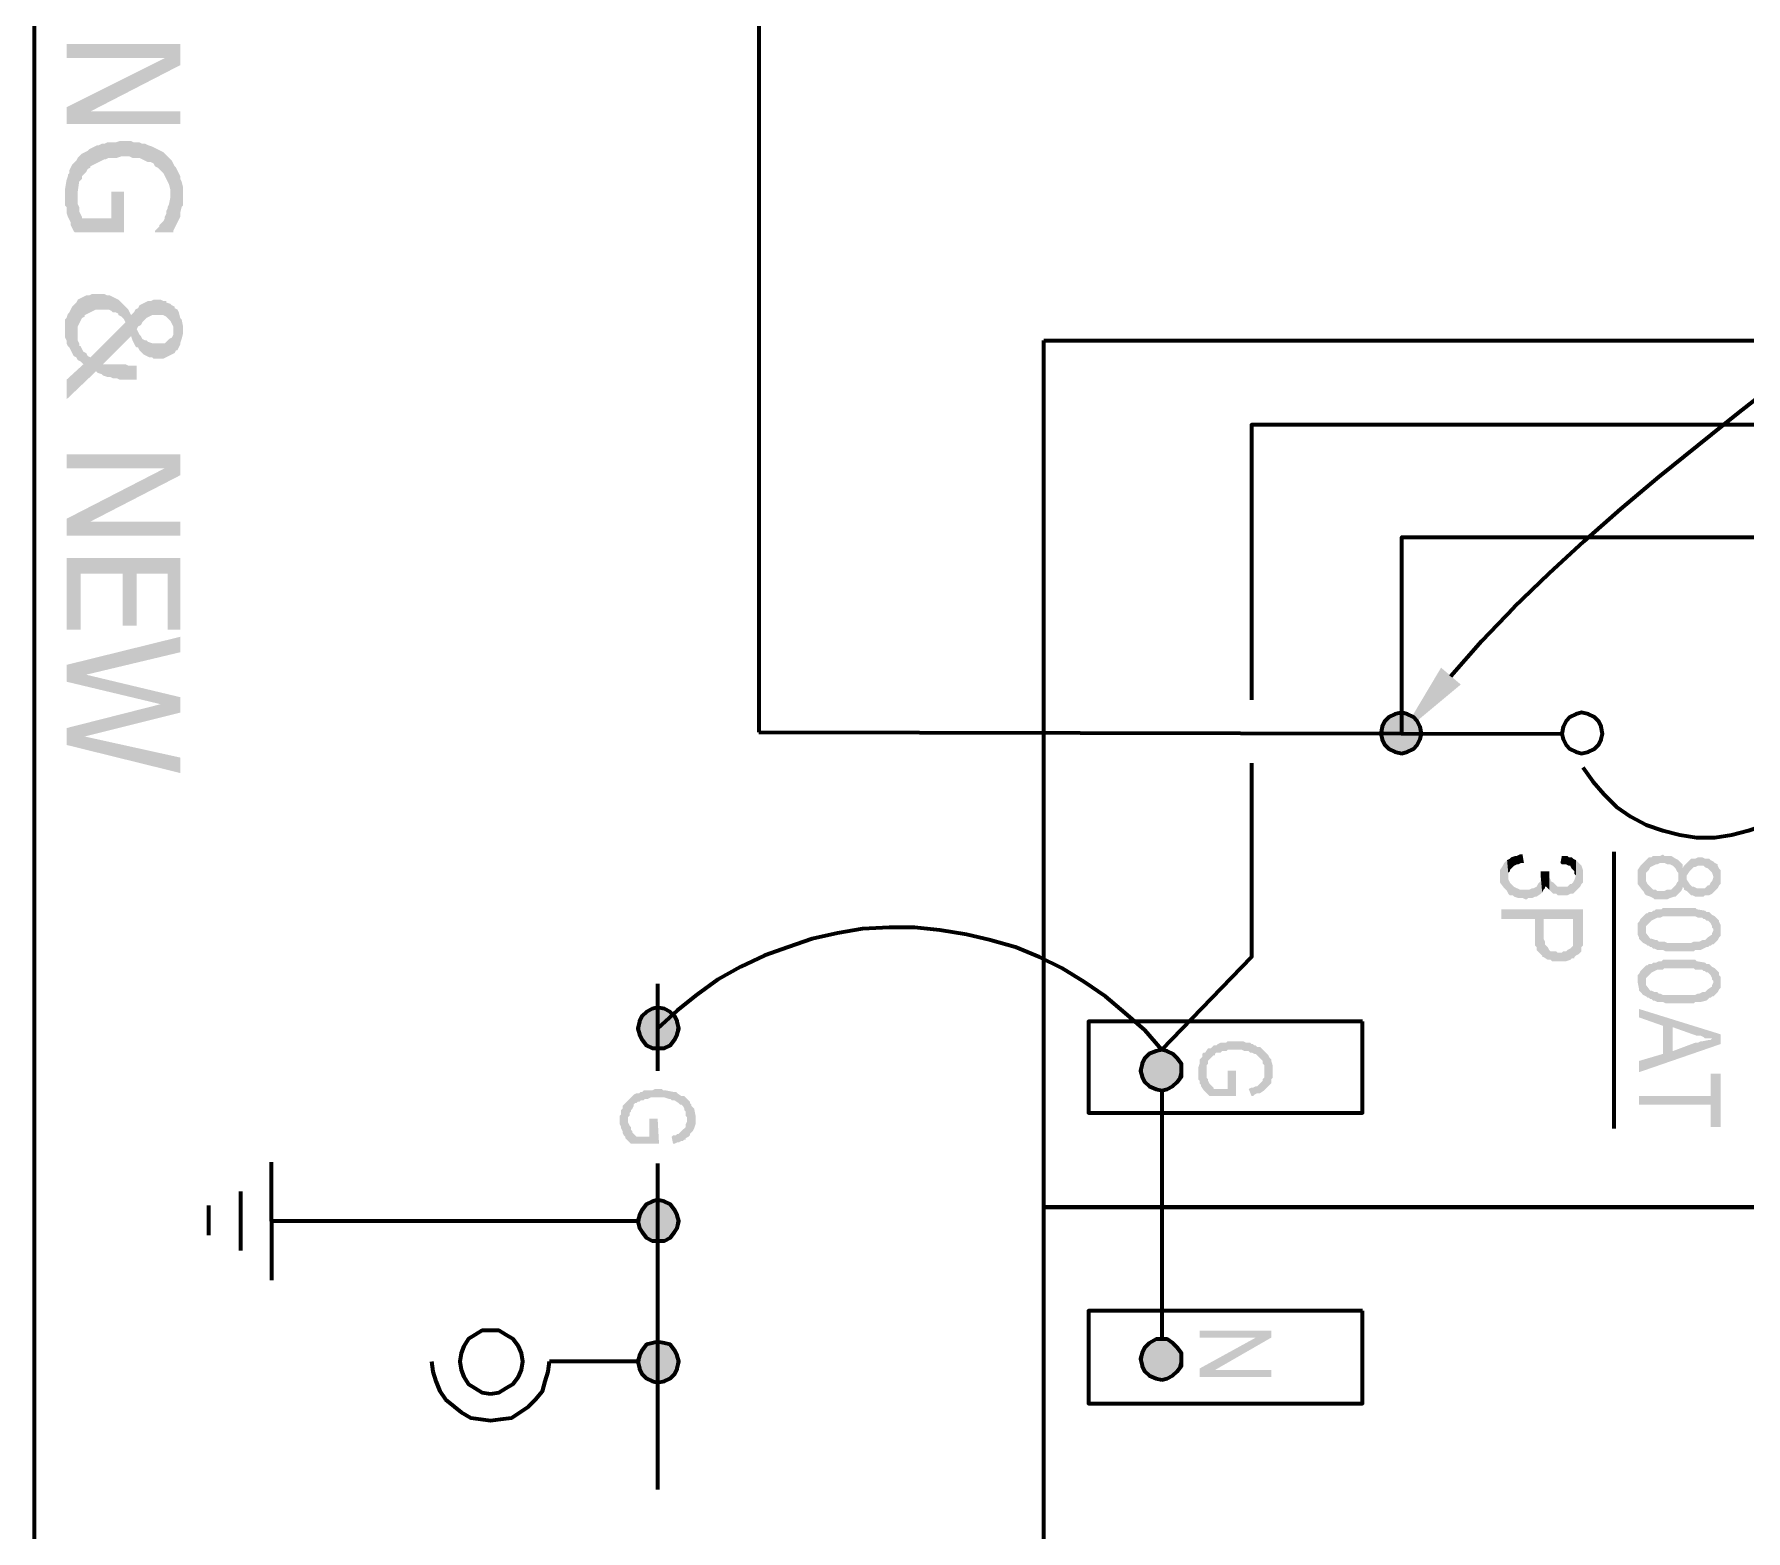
# Model space of a CAD drawing. Header units: inches. Extents: x -186 to 186, y -282 to 282.
# Drawn here: x -87.63 to -42.48, y -80.76 to -41.3 of the extents above; entities that cross this region are included whole.
import ezdxf

# ---------------------------------------------------------------- set-up
doc = ezdxf.new("R2010")
doc.units = ezdxf.units.IN
doc.header["$MEASUREMENT"] = 0
doc.layers.add('H', color=7, linetype='CONTINUOUS', lineweight=100)
doc.layers.add('P', color=250, linetype='CONTINUOUS', lineweight=100)

msp = doc.modelspace()

# ---------------------------------------------------------------- hatches: boundary and pattern name
at = {"layer": 'H', "linetype": 'Continuous'}
for points in [[(-83.778, -42.111), (-83.778, -41.556), (-86.778, -41.556), (-86.778, -41.926), (-84.185, -41.926)], [(-83.778, -42.111), (-84.185, -41.926), (-86.778, -43.222), (-86.148, -43.333)], [(-83.778, -43.667), (-83.778, -43.333), (-86.148, -43.333), (-86.778, -43.222), (-86.778, -43.667)], [(-84, -44.63), (-84.074, -44.556), (-84.111, -44.519), (-84.185, -44.444), (-84.222, -44.407), (-84.296, -44.37), (-84.37, -44.333), (-84.444, -44.296), (-84.519, -44.259), (-84.63, -44.222), (-84.704, -44.185), (-84.778, -44.185), (-84.852, -44.148), (-84.926, -44.148), (-85, -44.148), (-85.074, -44.111), (-85.37, -44.111), (-85.481, -44.148), (-85.556, -44.148), (-85.63, -44.148), (-85.704, -44.148), (-85.778, -44.185), (-85.852, -44.185), (-85.926, -44.222), (-85.963, -44.222), (-86.037, -44.259), (-86.111, -44.296), (-86.185, -44.333), (-86.222, -44.37), (-86.296, -44.407), (-86.37, -44.444), (-86.444, -44.519), (-86.481, -44.556), (-86.519, -44.63), (-86.481, -45.519), (-86.481, -45.444), (-86.444, -45.185), (-86.37, -45.111), (-86.37, -45.037), (-86.333, -45), (-86.259, -44.926), (-86.222, -44.852), (-86.148, -44.815), (-86.148, -44.778), (-86.074, -44.741), (-86, -44.704), (-85.926, -44.667), (-85.852, -44.63), (-85.778, -44.593), (-85.741, -44.593), (-85.667, -44.556), (-85.593, -44.556), (-85.519, -44.556), (-85.444, -44.556), (-85.333, -44.519), (-85.111, -44.519), (-85.037, -44.556), (-84.926, -44.556), (-84.852, -44.556), (-84.778, -44.593), (-84.704, -44.63), (-84.63, -44.667), (-84.556, -44.667), (-84.481, -44.704), (-84.444, -44.778), (-84.37, -44.815), (-84.333, -44.852), (-84.259, -44.926), (-84.222, -44.963), (-84.185, -45.037), (-84.148, -45.111), (-84.111, -45.185), (-84.074, -45.259), (-84.037, -45.407), (-84.037, -45.481)], [(-85.259, -46.519), (-85.259, -45.444), (-85.593, -45.444), (-85.593, -46.148), (-86.37, -46.148), (-86.37, -46.111), (-86.407, -46.037), (-86.444, -45.963), (-86.444, -45.852), (-86.481, -45.778), (-86.481, -45.63), (-86.481, -45.519), (-86.519, -44.63), (-86.556, -44.667), (-86.63, -44.741), (-86.667, -44.815), (-86.704, -44.889), (-86.704, -44.963), (-86.741, -45), (-86.741, -45.037), (-86.778, -45.148), (-86.815, -45.37), (-86.815, -45.778), (-86.815, -45.815), (-86.778, -45.852), (-86.778, -46), (-86.741, -46.111), (-86.704, -46.185), (-86.667, -46.259), (-86.667, -46.333), (-86.63, -46.407), (-86.593, -46.481), (-86.556, -46.519)], [(-83.704, -45.556), (-83.704, -45.519), (-83.704, -45.444), (-83.704, -45.333), (-83.741, -45.185), (-83.778, -45.111), (-83.778, -45.037), (-83.815, -44.963), (-83.852, -44.889), (-83.889, -44.815), (-83.926, -44.778), (-83.963, -44.704), (-84, -44.63), (-84.037, -45.481), (-84.037, -45.593), (-84.074, -45.778), (-84.111, -45.852), (-84.111, -45.889), (-84.148, -45.963), (-84.148, -46.037), (-84.185, -46.111), (-84.185, -46.148), (-84.222, -46.222), (-84.296, -46.296), (-84.333, -46.333), (-84.333, -46.37), (-84.407, -46.444), (-84.444, -46.481), (-84.444, -46.519), (-83.963, -46.519), (-83.963, -46.481), (-83.926, -46.407), (-83.889, -46.333), (-83.852, -46.259), (-83.815, -46.185), (-83.778, -46.111), (-83.778, -46.074), (-83.778, -46), (-83.741, -45.852), (-83.704, -45.815), (-83.704, -45.704), (-83.704, -45.63)], [(-85.185, -48.519), (-85.222, -48.481), (-85.259, -48.444), (-85.333, -48.37), (-85.37, -48.333), (-85.407, -48.296), (-85.481, -48.259), (-85.556, -48.222), (-85.63, -48.185), (-85.704, -48.185), (-85.778, -48.148), (-85.852, -48.148), (-86.037, -48.148), (-86.111, -48.148), (-86.185, -48.185), (-86.259, -48.185), (-86.333, -48.222), (-86.407, -48.259), (-86.481, -48.296), (-86.519, -48.37), (-86.481, -49.185), (-86.481, -49.148), (-86.481, -49.074), (-86.481, -49), (-86.444, -48.926), (-86.407, -48.852), (-86.37, -48.778), (-86.296, -48.741), (-86.296, -48.704), (-86.222, -48.667), (-86.148, -48.63), (-86.074, -48.593), (-86, -48.556), (-85.926, -48.556), (-85.778, -48.556), (-85.667, -48.556), (-85.593, -48.593), (-85.556, -48.63), (-85.481, -48.63), (-85.407, -48.667), (-85.407, -48.704), (-85.333, -48.741), (-85.259, -48.815), (-85.222, -48.889)], [(-83.704, -49.111), (-83.704, -49), (-83.741, -48.815), (-83.778, -48.778), (-83.815, -48.63), (-83.852, -48.556), (-83.926, -48.519), (-83.926, -48.481), (-84, -48.444), (-84.037, -48.407), (-84.148, -48.37), (-84.148, -48.333), (-84.222, -48.333), (-84.296, -48.296), (-84.407, -48.296), (-84.481, -48.296), (-84.556, -48.333), (-84.63, -48.333), (-84.704, -48.37), (-84.778, -48.407), (-84.852, -48.444), (-84.889, -48.519), (-84.963, -48.556), (-84.926, -49.074), (-84.889, -49), (-84.815, -48.963), (-84.778, -48.889), (-84.704, -48.815), (-84.667, -48.778), (-84.593, -48.741), (-84.519, -48.704), (-84.481, -48.704), (-84.37, -48.704), (-84.296, -48.704), (-84.222, -48.704), (-84.148, -48.741), (-84.037, -48.852), (-84, -48.926), (-83.963, -49), (-83.963, -49.074), (-83.926, -49.704), (-83.889, -49.63), (-83.852, -49.63), (-83.815, -49.556), (-83.778, -49.481), (-83.778, -49.444), (-83.741, -49.333), (-83.704, -49.185)], [(-86.333, -49.667), (-86.37, -49.593), (-86.407, -49.519), (-86.444, -49.519), (-86.444, -49.444), (-86.481, -49.37), (-86.481, -49.296), (-86.481, -49.185), (-86.519, -48.37), (-86.556, -48.407), (-86.593, -48.444), (-86.63, -48.481), (-86.667, -48.556), (-86.704, -48.63), (-86.741, -48.667), (-86.778, -48.778), (-86.815, -48.815), (-86.815, -48.889), (-86.815, -49), (-86.815, -49.074), (-86.815, -49.111), (-86.815, -49.185), (-86.815, -49.296), (-86.778, -49.37), (-86.778, -49.444), (-86.741, -49.519), (-86.704, -49.556), (-86.667, -49.63), (-86.63, -49.704), (-86.593, -49.778), (-86.519, -49.815), (-86.481, -49.889), (-86.407, -49.926), (-86.333, -50)], [(-83.926, -49.704), (-83.963, -49.074), (-83.963, -49.148), (-83.963, -49.222), (-84, -49.296), (-84.074, -49.333), (-84.148, -49.407), (-84.185, -49.444), (-84.296, -49.444), (-84.444, -49.444), (-84.519, -49.444), (-84.63, -49.407), (-84.667, -49.37), (-84.704, -49.37), (-84.778, -49.333), (-84.815, -49.259), (-84.852, -49.222), (-84.889, -49.148), (-84.926, -49.074), (-84.963, -48.556), (-85, -48.63), (-85.074, -48.704), (-85.111, -48.63), (-85.148, -48.556), (-85.185, -48.519), (-85.222, -48.889), (-86.148, -49.815), (-86.222, -49.778), (-86.259, -49.704), (-86.333, -49.667), (-86.333, -50), (-86.778, -50.407), (-86.778, -50.926), (-86, -50.185), (-85.963, -50.222), (-85.852, -50.259), (-85.815, -50), (-85.074, -49.259), (-85.037, -49.37), (-85, -49.444), (-84.963, -49.519), (-84.926, -49.556), (-84.889, -49.556), (-84.852, -49.63), (-84.815, -49.667), (-84.741, -49.741), (-84.667, -49.778), (-84.593, -49.815), (-84.519, -49.815), (-84.481, -49.852), (-84.407, -49.852), (-84.333, -49.852), (-84.296, -49.852), (-84.222, -49.852), (-84.148, -49.815), (-84.074, -49.778), (-84, -49.741)], [(-84.926, -50.407), (-84.926, -50.037), (-85.148, -50.037), (-85.222, -50), (-85.556, -50), (-85.63, -50), (-85.704, -50), (-85.815, -50), (-85.852, -50.259), (-85.815, -50.296), (-85.704, -50.333), (-85.63, -50.333), (-85.556, -50.37), (-85.519, -50.37), (-85.444, -50.37), (-85.37, -50.407), (-85.296, -50.407), (-85.185, -50.407), (-85.111, -50.407)], [(-83.778, -52.926), (-83.778, -52.37), (-86.778, -52.37), (-86.778, -52.741), (-84.185, -52.741)], [(-83.778, -52.926), (-84.185, -52.741), (-86.778, -54.074), (-86.148, -54.148)], [(-83.778, -54.519), (-83.778, -54.148), (-86.148, -54.148), (-86.778, -54.074), (-86.778, -54.519)], [(-83.778, -57), (-83.778, -55.111), (-86.778, -55.111), (-86.778, -57), (-86.407, -57), (-86.407, -55.519), (-85.296, -55.519), (-85.296, -56.889), (-84.926, -56.889), (-84.926, -55.519), (-84.111, -55.519), (-84.111, -57)], [(-83.778, -57.593), (-83.778, -57.185), (-86.778, -57.926), (-86.259, -58.185)], [(-83.778, -59.185), (-83.778, -58.778), (-86.259, -58.185), (-86.778, -57.926), (-86.778, -58.37), (-84.296, -58.963)], [(-50, -58.444), (-51.556, -59.741), (-50.519, -58)], [(-83.778, -59.185), (-84.296, -58.963), (-86.778, -59.593), (-86.296, -59.815)], [(-83.778, -60.778), (-83.778, -60.37), (-86.296, -59.815), (-86.778, -59.593), (-86.778, -60.037)], [(-52.074, -59.556), (-52.074, -59.889), (-52.111, -59.741)], [(-52, -59.407), (-52.074, -59.556), (-52.074, -59.889)], [(-52, -59.407), (-52, -60.037), (-52.074, -59.889)], [(-51.889, -59.296), (-52, -59.407), (-52, -60.037)], [(-51.889, -59.296), (-51.889, -60.148), (-52, -60.037)], [(-51.741, -59.222), (-51.889, -59.296), (-51.889, -60.148)], [(-51.741, -59.222), (-51.741, -60.222), (-51.889, -60.148)], [(-51.556, -59.185), (-51.741, -59.222), (-51.741, -60.222)], [(-51.556, -59.185), (-51.556, -60.259), (-51.741, -60.222)], [(-51.407, -59.222), (-51.556, -59.185), (-51.556, -60.259)], [(-51.407, -59.222), (-51.407, -60.222), (-51.556, -60.259)], [(-51.259, -59.296), (-51.407, -59.222), (-51.407, -60.222)], [(-51.259, -59.296), (-51.259, -60.148), (-51.407, -60.222)], [(-51.148, -59.407), (-51.259, -59.296), (-51.259, -60.148)], [(-51.148, -59.407), (-51.148, -60.037), (-51.259, -60.148)], [(-51.074, -59.556), (-51.148, -59.407), (-51.148, -60.037)], [(-51.074, -59.556), (-51.074, -59.889), (-51.148, -60.037)], [(-51.037, -59.741), (-51.074, -59.556), (-51.074, -59.889)], [(-47.852, -63.926), (-47.889, -63.519), (-47.889, -63.556), (-47.889, -63.63), (-47.926, -63.667), (-47.963, -63.704), (-48, -63.778), (-48.074, -63.815), (-48.111, -63.815), (-48.185, -63.852), (-48.222, -63.852), (-48.37, -63.852), (-48.444, -63.852), (-48.519, -63.815), (-48.593, -63.778), (-48.63, -63.741), (-48.667, -63.704), (-48.704, -63.667), (-48.741, -63.593), (-48.741, -63.556), (-48.741, -63.481), (-48.778, -63.074), (-48.815, -63.111), (-48.852, -63.148), (-48.889, -63.222), (-48.963, -63.333), (-48.963, -63.37), (-48.963, -63.444), (-48.963, -63.556), (-48.963, -63.667), (-48.852, -63.815), (-48.778, -63.889), (-48.741, -63.963), (-48.704, -64), (-48.63, -64), (-48.593, -64.037), (-48.481, -64.074), (-48.407, -64.074), (-48.37, -64.074), (-48.296, -64.111), (-48.259, -64.111), (-48.222, -64.074), (-48.148, -64.074), (-48.111, -64.074), (-48.037, -64.037), (-48, -64.037), (-47.889, -63.963)], [(-48.333, -63.148), (-48.37, -62.926), (-48.444, -62.926), (-48.519, -62.963), (-48.556, -62.963), (-48.667, -63), (-48.704, -63.037), (-48.778, -63.074), (-48.741, -63.481), (-48.741, -63.444), (-48.741, -63.407), (-48.704, -63.37), (-48.704, -63.333), (-48.667, -63.296), (-48.593, -63.222), (-48.519, -63.185), (-48.481, -63.185), (-48.407, -63.148)], [(-46.778, -63.481), (-46.778, -63.37), (-46.778, -63.333), (-46.815, -63.222), (-46.852, -63.185), (-46.889, -63.148), (-46.926, -63.111), (-46.963, -63.074), (-46.963, -63.481), (-47, -63.593), (-47.037, -63.667), (-47.074, -63.704), (-47.111, -63.704), (-47.148, -63.741), (-47.185, -63.778), (-47.259, -63.778), (-47.37, -63.778), (-47.444, -63.778), (-47.481, -63.741), (-47.519, -63.704), (-47.556, -63.667), (-47.63, -63.63), (-47.63, -63.593), (-47.667, -63.519), (-47.667, -63.481), (-47.667, -63.407), (-47.667, -63.852), (-47.63, -63.889), (-47.593, -63.926), (-47.556, -63.963), (-47.481, -63.963), (-47.444, -64), (-47.37, -64), (-47.222, -64), (-47.185, -64), (-47.111, -63.963), (-47.037, -63.963), (-47, -63.926), (-46.963, -63.889), (-46.926, -63.852), (-46.889, -63.815), (-46.852, -63.778), (-46.815, -63.704), (-46.778, -63.667), (-46.778, -63.593), (-46.778, -63.556)], [(-46.963, -63.074), (-47.037, -63.037), (-47.074, -63), (-47.148, -63), (-47.185, -62.963), (-47.259, -62.963), (-47.333, -62.963), (-47.37, -63.148), (-47.333, -63.185), (-47.296, -63.185), (-47.222, -63.185), (-47.148, -63.222), (-47.111, -63.222), (-47.074, -63.296), (-47.037, -63.333), (-47, -63.37), (-47, -63.444), (-46.963, -63.481)], [(-44.222, -63.111), (-44.259, -63.074), (-44.333, -63.037), (-44.444, -62.963), (-44.481, -62.963), (-44.556, -62.963), (-44.63, -62.963), (-44.667, -62.926), (-44.741, -62.963), (-44.815, -62.963), (-44.852, -62.963), (-44.926, -62.963), (-44.963, -63), (-45.037, -63), (-45.074, -63.037), (-45.111, -63.074), (-45.148, -63.111), (-45.185, -63.148), (-45.222, -63.185), (-45.259, -63.222), (-45.333, -63.333), (-45.333, -63.407), (-45.333, -63.481), (-45.333, -63.593), (-45.333, -63.704), (-45.222, -63.852), (-45.185, -63.889), (-45.148, -63.963), (-45.111, -63.519), (-45.111, -63.481), (-45.111, -63.407), (-45.074, -63.37), (-45.037, -63.333), (-45, -63.259), (-44.926, -63.222), (-44.852, -63.185), (-44.815, -63.185), (-44.741, -63.148), (-44.63, -63.148), (-44.556, -63.185), (-44.519, -63.185), (-44.481, -63.185), (-44.407, -63.222), (-44.37, -63.259), (-44.333, -63.296), (-44.296, -63.37), (-44.259, -63.407), (-44.259, -63.481), (-44.259, -63.519)], [(-43.333, -63.111), (-43.407, -63.074), (-43.444, -63.037), (-43.556, -63.037), (-43.63, -63), (-43.741, -63), (-43.815, -63.037), (-43.852, -63.037), (-43.926, -63.037), (-43.963, -63.074), (-44, -63.111), (-44.111, -63.222), (-44.148, -63.296), (-44.148, -63.259), (-44.148, -63.185), (-44.185, -63.148), (-44.222, -63.111), (-44.259, -63.519), (-44.259, -63.556), (-44.259, -63.63), (-44.296, -63.667), (-44.333, -63.741), (-44.37, -63.778), (-44.407, -63.815), (-44.444, -63.852), (-44.519, -63.852), (-44.556, -63.852), (-44.63, -63.889), (-44.815, -63.889), (-44.852, -63.852), (-44.926, -63.852), (-44.963, -63.815), (-45, -63.778), (-45.037, -63.741), (-45.074, -63.704), (-45.111, -63.63), (-45.111, -63.593), (-45.111, -63.519), (-45.148, -63.963), (-45.111, -64), (-45, -64.037), (-44.926, -64.074), (-44.889, -64.111), (-44.815, -64.111), (-44.778, -64.111), (-44.63, -64.111), (-44.556, -64.111), (-44.481, -64.074), (-44.37, -64.037), (-44.333, -64.037), (-44.296, -64), (-44.259, -63.963), (-44.222, -63.926), (-44.185, -63.889), (-44.148, -63.815), (-44.148, -63.778), (-44.111, -63.815), (-44.111, -63.852), (-44.037, -63.889), (-44.037, -63.519), (-44.037, -63.481), (-43.963, -63.37), (-43.926, -63.333), (-43.889, -63.296), (-43.852, -63.259), (-43.815, -63.259), (-43.741, -63.222), (-43.593, -63.222), (-43.556, -63.259), (-43.481, -63.296), (-43.444, -63.333), (-43.407, -63.37), (-43.37, -63.407), (-43.333, -63.519)], [(-43.148, -63.519), (-43.148, -63.481), (-43.148, -63.407), (-43.148, -63.333), (-43.185, -63.296), (-43.222, -63.222), (-43.222, -63.185), (-43.296, -63.148), (-43.333, -63.111), (-43.333, -63.519), (-43.37, -63.63), (-43.407, -63.667), (-43.444, -63.741), (-43.481, -63.741), (-43.519, -63.778), (-43.556, -63.815), (-43.63, -63.815), (-43.704, -63.815), (-43.778, -63.815), (-43.852, -63.778), (-43.889, -63.778), (-43.926, -63.741), (-43.963, -63.704), (-44.037, -63.593), (-44.037, -63.519), (-44.037, -63.889), (-44, -63.926), (-43.963, -63.963), (-43.926, -64), (-43.889, -64), (-43.815, -64.037), (-43.778, -64.037), (-43.704, -64.037), (-43.667, -64.037), (-43.593, -64.037), (-43.556, -64), (-43.481, -64), (-43.444, -64), (-43.37, -63.963), (-43.333, -63.926), (-43.296, -63.889), (-43.259, -63.852), (-43.222, -63.815), (-43.185, -63.741), (-43.148, -63.704), (-43.148, -63.63), (-43.148, -63.593)], [(-47.667, -63.37), (-47.889, -63.37), (-47.889, -63.407), (-47.889, -63.444), (-47.889, -63.519), (-47.852, -63.926), (-47.815, -63.852), (-47.778, -63.815), (-47.778, -63.778), (-47.741, -63.778), (-47.704, -63.815), (-47.667, -63.852), (-47.667, -63.407)], [(-46.778, -65.074), (-46.778, -64.37), (-48.926, -64.37), (-48.926, -64.63), (-48.037, -64.63), (-48.037, -65.185), (-48.037, -65.259), (-48.037, -65.333), (-48, -65.37), (-48, -65.444), (-47.926, -65.519), (-47.889, -65.556), (-47.852, -65.593), (-47.852, -65.63), (-47.815, -65.63), (-47.815, -64.63), (-47.037, -64.63), (-47.037, -65.074), (-47, -65.667), (-47, -65.63), (-46.963, -65.593), (-46.889, -65.556), (-46.852, -65.519), (-46.815, -65.481), (-46.815, -65.407), (-46.815, -65.37), (-46.778, -65.333), (-46.778, -65.259), (-46.778, -65.148)], [(-43.333, -65.296), (-43.333, -64.889), (-43.333, -64.926), (-43.37, -65), (-43.37, -65.037), (-43.481, -65.111), (-43.519, -65.148), (-43.556, -65.185), (-43.593, -65.185), (-43.63, -65.185), (-43.704, -65.222), (-43.741, -65.222), (-43.815, -65.222), (-43.852, -65.222), (-43.926, -65.259), (-44.074, -65.259), (-44.148, -65.259), (-44.333, -65.259), (-44.407, -65.259), (-44.556, -65.259), (-44.63, -65.222), (-44.667, -65.222), (-44.741, -65.222), (-44.778, -65.222), (-44.815, -65.185), (-44.852, -65.185), (-44.963, -65.148), (-45, -65.148), (-45.111, -65), (-45.111, -64.963), (-45.111, -64.889), (-45.148, -64.519), (-45.185, -64.556), (-45.222, -64.593), (-45.259, -64.63), (-45.296, -64.704), (-45.333, -64.741), (-45.333, -64.852), (-45.333, -64.926), (-45.333, -65), (-45.333, -65.037), (-45.296, -65.111), (-45.296, -65.148), (-45.259, -65.185), (-45.222, -65.222), (-45.185, -65.259), (-45.111, -65.296), (-45.074, -65.333), (-45.037, -65.333), (-45, -65.37), (-44.963, -65.37), (-44.926, -65.407), (-44.889, -65.407), (-44.815, -65.444), (-44.704, -65.444), (-44.667, -65.444), (-44.593, -65.481), (-44.519, -65.481), (-44.444, -65.481), (-44, -65.481), (-43.926, -65.481), (-43.852, -65.481), (-43.815, -65.444), (-43.741, -65.444), (-43.667, -65.444), (-43.519, -65.37), (-43.481, -65.37), (-43.444, -65.333), (-43.407, -65.333), (-43.37, -65.296)], [(-43.148, -64.889), (-43.148, -64.815), (-43.148, -64.778), (-43.185, -64.704), (-43.185, -64.667), (-43.222, -64.63), (-43.259, -64.593), (-43.296, -64.556), (-43.37, -64.519), (-43.407, -64.481), (-43.444, -64.444), (-43.519, -64.444), (-43.556, -64.407), (-43.778, -64.37), (-43.815, -64.333), (-43.889, -64.333), (-43.963, -64.333), (-44.111, -64.333), (-44.148, -64.333), (-44.296, -64.333), (-44.37, -64.333), (-44.519, -64.333), (-44.593, -64.333), (-44.667, -64.333), (-44.704, -64.37), (-44.778, -64.37), (-44.852, -64.37), (-44.889, -64.407), (-44.926, -64.407), (-44.963, -64.444), (-45.037, -64.444), (-45.074, -64.481), (-45.111, -64.481), (-45.148, -64.519), (-45.111, -64.889), (-45.111, -64.852), (-45.111, -64.815), (-45.037, -64.741), (-45, -64.704), (-44.963, -64.667), (-44.889, -64.63), (-44.815, -64.593), (-44.778, -64.593), (-44.741, -64.593), (-44.667, -64.556), (-44.63, -64.556), (-44.481, -64.556), (-44.407, -64.556), (-44.074, -64.556), (-44, -64.556), (-43.852, -64.556), (-43.815, -64.556), (-43.741, -64.593), (-43.704, -64.593), (-43.63, -64.593), (-43.593, -64.63), (-43.556, -64.63), (-43.519, -64.667), (-43.481, -64.667), (-43.444, -64.704), (-43.407, -64.741), (-43.37, -64.815), (-43.37, -64.852), (-43.333, -64.889), (-43.333, -65.296), (-43.296, -65.259), (-43.259, -65.222), (-43.222, -65.185), (-43.185, -65.111), (-43.148, -65.074), (-43.148, -65.037), (-43.148, -64.963)], [(-47, -65.667), (-47.037, -65.074), (-47.037, -65.222), (-47.037, -65.296), (-47.037, -65.333), (-47.074, -65.37), (-47.111, -65.407), (-47.185, -65.444), (-47.222, -65.481), (-47.296, -65.481), (-47.333, -65.519), (-47.444, -65.519), (-47.481, -65.481), (-47.556, -65.481), (-47.63, -65.481), (-47.667, -65.444), (-47.704, -65.37), (-47.741, -65.333), (-47.778, -65.296), (-47.778, -65.222), (-47.815, -65.148), (-47.815, -64.63), (-47.815, -65.63), (-47.704, -65.704), (-47.63, -65.704), (-47.593, -65.741), (-47.519, -65.741), (-47.444, -65.741), (-47.296, -65.741), (-47.222, -65.741), (-47.111, -65.704), (-47.074, -65.667)], [(-43.333, -66.667), (-43.333, -66.259), (-43.333, -66.296), (-43.37, -66.37), (-43.37, -66.407), (-43.481, -66.481), (-43.519, -66.519), (-43.556, -66.556), (-43.593, -66.556), (-43.63, -66.556), (-43.704, -66.593), (-43.741, -66.593), (-43.815, -66.63), (-43.852, -66.63), (-43.926, -66.63), (-44.074, -66.63), (-44.148, -66.63), (-44.333, -66.63), (-44.407, -66.63), (-44.556, -66.63), (-44.63, -66.63), (-44.667, -66.63), (-44.741, -66.593), (-44.778, -66.593), (-44.815, -66.556), (-44.852, -66.556), (-44.889, -66.556), (-44.963, -66.519), (-45, -66.519), (-45.111, -66.37), (-45.111, -66.333), (-45.111, -66.296), (-45.148, -65.889), (-45.185, -65.926), (-45.222, -65.963), (-45.259, -66), (-45.296, -66.074), (-45.333, -66.111), (-45.333, -66.222), (-45.333, -66.296), (-45.296, -66.481), (-45.296, -66.519), (-45.259, -66.556), (-45.222, -66.593), (-45.185, -66.63), (-45.111, -66.667), (-45.074, -66.704), (-45.037, -66.704), (-45, -66.741), (-44.963, -66.741), (-44.926, -66.778), (-44.889, -66.778), (-44.815, -66.815), (-44.704, -66.815), (-44.667, -66.815), (-44.593, -66.852), (-44.519, -66.852), (-44.444, -66.852), (-44, -66.852), (-43.926, -66.852), (-43.852, -66.852), (-43.815, -66.815), (-43.741, -66.815), (-43.667, -66.815), (-43.519, -66.778), (-43.481, -66.741), (-43.444, -66.704), (-43.407, -66.704), (-43.37, -66.667)], [(-43.148, -66.296), (-43.148, -66.185), (-43.148, -66.148), (-43.185, -66.111), (-43.185, -66.037), (-43.222, -66), (-43.259, -65.963), (-43.296, -65.926), (-43.37, -65.889), (-43.407, -65.852), (-43.444, -65.815), (-43.519, -65.815), (-43.556, -65.778), (-43.778, -65.741), (-43.815, -65.704), (-43.889, -65.704), (-43.963, -65.704), (-44.111, -65.704), (-44.148, -65.704), (-44.296, -65.704), (-44.37, -65.704), (-44.519, -65.704), (-44.593, -65.704), (-44.667, -65.704), (-44.704, -65.741), (-44.778, -65.741), (-44.852, -65.778), (-44.889, -65.778), (-44.926, -65.778), (-44.963, -65.815), (-45.037, -65.815), (-45.074, -65.852), (-45.111, -65.852), (-45.148, -65.889), (-45.111, -66.296), (-45.111, -66.222), (-45.111, -66.185), (-45.037, -66.111), (-44.963, -66.037), (-44.889, -66), (-44.815, -65.963), (-44.778, -65.963), (-44.741, -65.963), (-44.667, -65.963), (-44.63, -65.926), (-44.481, -65.926), (-44.407, -65.926), (-44.074, -65.926), (-44, -65.926), (-43.852, -65.926), (-43.815, -65.963), (-43.741, -65.963), (-43.704, -65.963), (-43.63, -65.963), (-43.593, -66), (-43.556, -66), (-43.519, -66.037), (-43.481, -66.037), (-43.444, -66.074), (-43.407, -66.111), (-43.37, -66.185), (-43.37, -66.222), (-43.333, -66.259), (-43.333, -66.667), (-43.296, -66.63), (-43.259, -66.593), (-43.222, -66.556), (-43.185, -66.481), (-43.148, -66.444), (-43.148, -66.407), (-43.148, -66.333)], [(-71.593, -67.185), (-71.667, -67.333), (-71.667, -67.667)], [(-71.593, -67.185), (-71.593, -67.815), (-71.667, -67.667)], [(-71.481, -67.074), (-71.593, -67.185), (-71.593, -67.815)], [(-71.481, -67.074), (-71.481, -67.963), (-71.593, -67.815)], [(-71.333, -67), (-71.481, -67.074), (-71.481, -67.963)], [(-71.333, -67), (-71.333, -68.037), (-71.481, -67.963)], [(-71.185, -66.963), (-71.333, -67), (-71.333, -68.037)], [(-71.185, -66.963), (-71.185, -68.037), (-71.333, -68.037)], [(-71, -67), (-71.185, -66.963), (-71.185, -68.037)], [(-71, -67), (-71, -68.037), (-71.185, -68.037)], [(-70.852, -67.074), (-71, -67), (-71, -68.037)], [(-70.852, -67.074), (-70.852, -67.963), (-71, -68.037)], [(-70.741, -67.185), (-70.852, -67.074), (-70.852, -67.963)], [(-70.741, -67.185), (-70.741, -67.815), (-70.852, -67.963)], [(-70.667, -67.333), (-70.741, -67.185), (-70.741, -67.815)], [(-43.148, -67.926), (-43.148, -67.667), (-45.296, -67), (-45.296, -67.222), (-44.667, -67.444), (-44.667, -68.185), (-44.407, -67.481), (-43.778, -67.704), (-43.704, -67.704), (-43.667, -67.704), (-43.593, -67.741), (-43.556, -67.778), (-43.481, -67.778), (-43.444, -67.778), (-43.37, -67.778)], [(-71.667, -67.333), (-71.667, -67.667), (-71.704, -67.519)], [(-70.667, -67.333), (-70.667, -67.667), (-70.741, -67.815)], [(-70.63, -67.519), (-70.667, -67.333), (-70.667, -67.667)], [(-43.148, -67.926), (-43.37, -67.778), (-43.407, -67.815), (-43.444, -67.815), (-43.63, -67.852), (-43.667, -67.852), (-43.741, -67.889), (-43.815, -67.889), (-44.407, -68.111), (-44.407, -67.481), (-44.667, -68.185), (-45.296, -68.37), (-45.296, -68.667)], [(-58.037, -68.111), (-58.222, -68.185), (-58.222, -69.037)], [(-58.037, -68.111), (-58.037, -69.111), (-58.222, -69.037)], [(-57.889, -68.074), (-58.037, -68.111), (-58.037, -69.111)], [(-57.889, -68.074), (-57.889, -69.148), (-58.037, -69.111)], [(-57.741, -68.111), (-57.889, -68.074), (-57.889, -69.148)], [(-57.741, -68.111), (-57.741, -69.111), (-57.889, -69.148)], [(-57.593, -68.185), (-57.741, -68.111), (-57.741, -69.111)], [(-54.963, -68.63), (-54.963, -68.519), (-54.963, -68.481), (-55, -68.37), (-55, -68.333), (-55.037, -68.296), (-55.074, -68.222), (-55.111, -68.185), (-55.148, -68.148), (-55.185, -68.111), (-55.222, -68.074), (-55.259, -68.037), (-55.296, -68), (-55.37, -68), (-55.407, -67.963), (-55.444, -67.963), (-55.481, -67.926), (-55.519, -67.926), (-55.556, -67.889), (-55.63, -67.889), (-55.667, -67.889), (-55.741, -67.852), (-55.778, -67.852), (-55.852, -67.852), (-56.037, -67.852), (-56.111, -67.852), (-56.148, -67.852), (-56.185, -67.889), (-56.259, -67.889), (-56.296, -67.889), (-56.333, -67.889), (-56.407, -67.926), (-56.444, -67.963), (-56.481, -67.963), (-56.519, -67.963), (-56.556, -68), (-56.593, -68.037), (-56.667, -68.037), (-56.741, -68.148), (-56.778, -68.148), (-56.815, -68.185), (-56.815, -68.222), (-56.815, -68.259), (-56.852, -68.296), (-56.889, -68.333), (-56.889, -68.407), (-56.889, -68.444), (-56.926, -68.556), (-56.926, -68.778), (-56.926, -68.852), (-56.889, -68.889), (-56.889, -68.963), (-56.852, -69), (-56.852, -69.037), (-56.778, -69.148), (-56.741, -69.185), (-56.704, -69.222), (-56.704, -68.667), (-56.704, -68.593), (-56.704, -68.519), (-56.704, -68.481), (-56.667, -68.444), (-56.667, -68.37), (-56.63, -68.333), (-56.593, -68.296), (-56.556, -68.259), (-56.519, -68.222), (-56.481, -68.222), (-56.481, -68.185), (-56.444, -68.148), (-56.37, -68.148), (-56.333, -68.148), (-56.296, -68.111), (-56.222, -68.111), (-56.185, -68.111), (-56.148, -68.074), (-56.074, -68.074), (-56, -68.074), (-55.852, -68.074), (-55.815, -68.074), (-55.778, -68.074), (-55.704, -68.111), (-55.667, -68.111), (-55.593, -68.111), (-55.556, -68.148), (-55.519, -68.148), (-55.444, -68.185), (-55.407, -68.185), (-55.37, -68.222), (-55.333, -68.259), (-55.296, -68.296), (-55.222, -68.37), (-55.222, -68.444), (-55.185, -68.481), (-55.185, -68.519), (-55.185, -68.593), (-55.185, -68.63), (-55.148, -69.111), (-55.111, -69.074), (-55.074, -69.037), (-55.037, -69), (-55, -68.963), (-55, -68.889), (-55, -68.852), (-54.963, -68.815), (-54.963, -68.778), (-54.963, -68.704)], [(-58.407, -68.444), (-58.407, -68.778), (-58.444, -68.63)], [(-58.333, -68.296), (-58.407, -68.444), (-58.407, -68.778)], [(-58.333, -68.296), (-58.333, -68.926), (-58.407, -68.778)], [(-58.222, -68.185), (-58.333, -68.296), (-58.333, -68.926)], [(-58.222, -68.185), (-58.222, -69.037), (-58.333, -68.926)], [(-57.593, -68.185), (-57.593, -69.037), (-57.741, -69.111)], [(-57.481, -68.296), (-57.593, -68.185), (-57.593, -69.037)], [(-57.481, -68.296), (-57.481, -68.926), (-57.593, -69.037)], [(-57.37, -68.444), (-57.481, -68.296), (-57.481, -68.926)], [(-57.37, -68.444), (-57.37, -68.778), (-57.481, -68.926)], [(-57.37, -68.63), (-57.37, -68.444), (-57.37, -68.778)], [(-55.926, -69.296), (-55.926, -68.63), (-56.148, -68.63), (-56.148, -69.111), (-56.519, -69.111), (-56.519, -69.074), (-56.556, -69.037), (-56.593, -69), (-56.63, -68.963), (-56.667, -68.889), (-56.667, -68.852), (-56.704, -68.815), (-56.704, -68.741), (-56.704, -68.667), (-56.704, -69.222), (-56.667, -69.259), (-56.63, -69.296)], [(-55.148, -69.111), (-55.185, -68.63), (-55.185, -68.704), (-55.185, -68.778), (-55.185, -68.815), (-55.222, -68.852), (-55.222, -68.889), (-55.259, -68.926), (-55.296, -68.963), (-55.333, -69), (-55.37, -69.037), (-55.407, -69.037), (-55.481, -69.074), (-55.519, -69.074), (-55.593, -69.111), (-55.519, -69.296), (-55.481, -69.296), (-55.444, -69.259), (-55.37, -69.222), (-55.333, -69.222), (-55.296, -69.222), (-55.185, -69.148)], [(-43.148, -70.111), (-43.148, -68.704), (-43.407, -68.704), (-43.407, -69.296), (-45.296, -69.296), (-45.296, -69.519), (-43.407, -69.519), (-43.407, -70.111)], [(-70.185, -69.889), (-70.185, -69.815), (-70.222, -69.63), (-70.259, -69.593), (-70.296, -69.556), (-70.296, -69.519), (-70.333, -69.481), (-70.333, -69.444), (-70.37, -69.407), (-70.407, -69.37), (-70.444, -69.333), (-70.481, -69.296), (-70.556, -69.296), (-70.667, -69.222), (-70.704, -69.185), (-70.778, -69.185), (-70.963, -69.148), (-71.037, -69.148), (-71.074, -69.111), (-71.259, -69.111), (-71.333, -69.148), (-71.37, -69.148), (-71.444, -69.148), (-71.481, -69.148), (-71.556, -69.148), (-71.593, -69.185), (-71.63, -69.185), (-71.667, -69.222), (-71.741, -69.222), (-71.815, -69.259), (-71.852, -69.296), (-71.889, -69.333), (-71.926, -69.37), (-72, -69.444), (-72.037, -69.481), (-72.074, -69.519), (-72.111, -69.556), (-72.111, -69.63), (-72.148, -69.667), (-72.148, -69.704), (-72.148, -69.778), (-72.185, -69.815), (-72.185, -70.037), (-72.148, -70.111), (-72.148, -70.148), (-72.111, -70.222), (-72.111, -70.259), (-72.074, -70.333), (-72.037, -70.37), (-72.037, -70.407), (-72, -70.444), (-71.963, -70.481), (-71.963, -69.926), (-71.963, -69.852), (-71.926, -69.815), (-71.926, -69.741), (-71.889, -69.704), (-71.889, -69.667), (-71.852, -69.63), (-71.815, -69.556), (-71.815, -69.519), (-71.778, -69.481), (-71.741, -69.481), (-71.704, -69.444), (-71.667, -69.444), (-71.63, -69.407), (-71.556, -69.407), (-71.519, -69.37), (-71.481, -69.37), (-71.444, -69.37), (-71.37, -69.333), (-71.296, -69.333), (-71.222, -69.333), (-71.111, -69.333), (-71.037, -69.333), (-71, -69.333), (-70.889, -69.37), (-70.852, -69.37), (-70.815, -69.407), (-70.741, -69.407), (-70.63, -69.481), (-70.593, -69.519), (-70.556, -69.519), (-70.519, -69.556), (-70.481, -69.63), (-70.481, -69.667), (-70.444, -69.704), (-70.444, -69.741), (-70.444, -69.815), (-70.407, -69.852), (-70.407, -69.889), (-70.37, -70.37), (-70.333, -70.333), (-70.333, -70.296), (-70.296, -70.259), (-70.259, -70.222), (-70.222, -70.148), (-70.185, -70.037), (-70.185, -69.963)], [(-71.148, -70.556), (-71.185, -69.889), (-71.407, -69.889), (-71.407, -70.37), (-71.741, -70.37), (-71.778, -70.333), (-71.815, -70.296), (-71.852, -70.259), (-71.852, -70.222), (-71.889, -70.185), (-71.889, -70.111), (-71.926, -70.074), (-71.963, -70), (-71.963, -69.926), (-71.963, -70.481), (-71.926, -70.519), (-71.889, -70.556)], [(-70.37, -70.37), (-70.407, -69.889), (-70.407, -69.963), (-70.444, -70.037), (-70.444, -70.074), (-70.444, -70.111), (-70.481, -70.148), (-70.519, -70.185), (-70.556, -70.222), (-70.593, -70.259), (-70.63, -70.296), (-70.667, -70.296), (-70.704, -70.333), (-70.778, -70.333), (-70.815, -70.37), (-70.778, -70.556), (-70.741, -70.556), (-70.667, -70.519), (-70.63, -70.519), (-70.556, -70.481), (-70.519, -70.481), (-70.481, -70.444), (-70.444, -70.444), (-70.444, -70.407)], [(-71.481, -72.148), (-71.593, -72.296), (-71.593, -72.889)], [(-71.481, -72.148), (-71.481, -73.037), (-71.593, -72.889)], [(-71.333, -72.074), (-71.481, -72.148), (-71.481, -73.037)], [(-71.333, -72.074), (-71.333, -73.111), (-71.481, -73.037)], [(-71.185, -72.037), (-71.333, -72.074), (-71.333, -73.111)], [(-71.185, -72.037), (-71.185, -73.111), (-71.333, -73.111)], [(-71, -72.074), (-71.185, -72.037), (-71.185, -73.111)], [(-71, -72.074), (-71, -73.111), (-71.185, -73.111)], [(-70.852, -72.148), (-71, -72.074), (-71, -73.111)], [(-70.852, -72.148), (-70.852, -73.037), (-71, -73.111)], [(-70.741, -72.296), (-70.852, -72.148), (-70.852, -73.037)], [(-71.667, -72.444), (-71.667, -72.778), (-71.704, -72.593)], [(-71.593, -72.296), (-71.667, -72.444), (-71.667, -72.778)], [(-71.593, -72.296), (-71.593, -72.889), (-71.667, -72.778)], [(-70.741, -72.296), (-70.741, -72.889), (-70.852, -73.037)], [(-70.667, -72.444), (-70.741, -72.296), (-70.741, -72.889)], [(-70.667, -72.444), (-70.667, -72.778), (-70.741, -72.889)], [(-70.63, -72.593), (-70.667, -72.444), (-70.667, -72.778)], [(-71.333, -75.815), (-71.481, -75.852), (-71.481, -76.741)], [(-71.333, -75.815), (-71.333, -76.815), (-71.481, -76.741)], [(-71.185, -75.778), (-71.333, -75.815), (-71.333, -76.815)], [(-71.185, -75.778), (-71.185, -76.852), (-71.333, -76.815)], [(-71, -75.815), (-71.185, -75.778), (-71.185, -76.852)], [(-71, -75.815), (-71, -76.815), (-71.185, -76.852)], [(-70.852, -75.852), (-71, -75.815), (-71, -76.815)], [(-58.222, -75.815), (-58.333, -75.926), (-58.333, -76.556)], [(-58.222, -75.815), (-58.222, -76.667), (-58.333, -76.556)], [(-58.037, -75.704), (-58.222, -75.815), (-58.222, -76.667)], [(-58.037, -75.704), (-58.037, -76.741), (-58.222, -76.667)], [(-57.889, -75.704), (-58.037, -75.704), (-58.037, -76.741)], [(-57.889, -75.704), (-57.889, -76.778), (-58.037, -76.741)], [(-57.741, -75.704), (-57.889, -75.704), (-57.889, -76.778)], [(-57.741, -75.704), (-57.741, -76.741), (-57.889, -76.778)], [(-57.593, -75.815), (-57.741, -75.704), (-57.741, -76.741)], [(-57.593, -75.815), (-57.593, -76.667), (-57.741, -76.741)], [(-57.481, -75.926), (-57.593, -75.815), (-57.593, -76.667)], [(-55, -75.667), (-55, -75.481), (-56.889, -75.481), (-56.889, -75.667), (-55.407, -75.667)], [(-55, -75.667), (-55.407, -75.667), (-56.889, -76.481), (-56.481, -76.519)], [(-71.667, -76.148), (-71.667, -76.481), (-71.704, -76.296)], [(-71.593, -76), (-71.667, -76.148), (-71.667, -76.481)], [(-71.593, -76), (-71.593, -76.63), (-71.667, -76.481)], [(-71.481, -75.852), (-71.593, -76), (-71.593, -76.63)], [(-71.481, -75.852), (-71.481, -76.741), (-71.593, -76.63)], [(-70.852, -75.852), (-70.852, -76.741), (-71, -76.815)], [(-70.741, -76), (-70.852, -75.852), (-70.852, -76.741)], [(-70.741, -76), (-70.741, -76.63), (-70.852, -76.741)], [(-70.667, -76.148), (-70.741, -76), (-70.741, -76.63)], [(-70.667, -76.148), (-70.667, -76.481), (-70.741, -76.63)], [(-70.63, -76.296), (-70.667, -76.148), (-70.667, -76.481)], [(-58.407, -76.074), (-58.407, -76.407), (-58.444, -76.222)], [(-58.333, -75.926), (-58.407, -76.074), (-58.407, -76.407)], [(-58.333, -75.926), (-58.333, -76.556), (-58.407, -76.407)], [(-57.481, -75.926), (-57.481, -76.556), (-57.593, -76.667)], [(-57.37, -76.074), (-57.481, -75.926), (-57.481, -76.556)], [(-57.37, -76.074), (-57.37, -76.407), (-57.481, -76.556)], [(-57.37, -76.222), (-57.37, -76.074), (-57.37, -76.407)], [(-55, -76.704), (-55, -76.519), (-56.481, -76.519), (-56.889, -76.481), (-56.889, -76.704)]]:
    msp.add_hatch(color=0, dxfattribs=at).paths.add_polyline_path(points)

# ---------------------------------------------------------------- linework, layer by layer
at = {"layer": 'P', "color": 0, "linetype": 'Continuous'}
for points in [[(-87.63, 39.037), (-87.63, -235.852)], [(-51.963, -38.704), (-68.519, -38.704), (-68.519, -59.704)], [(-50.259, -58.222), (-49.444, -57.296), (-48.593, -56.407), (-47.667, -55.519), (-46.741, -54.667), (-45.778, -53.815), (-44.778, -52.963), (-42.704, -51.296), (-38.444, -47.963)], [(-61, -49.37), (-25.185, -49.37), (-25.185, -72.222), (-61, -72.222), (-61, -49.37)], [(-25.185, -54.556), (-28.074, -51.593), (-55.519, -51.593), (-55.519, -58.852)], [(-51.556, -59.741), (-51.556, -54.556), (-6.593, -54.556)], [(-51.556, -60.259), (-51.407, -60.222), (-51.259, -60.148), (-51.148, -60.037), (-51.074, -59.889), (-51.037, -59.741), (-51.074, -59.556), (-51.148, -59.407), (-51.259, -59.296), (-51.407, -59.222), (-51.556, -59.185), (-51.741, -59.222), (-51.889, -59.296), (-52, -59.407), (-52.074, -59.556), (-52.111, -59.741), (-52.074, -59.889), (-52, -60.037), (-51.889, -60.148), (-51.741, -60.222), (-51.556, -60.259)], [(-46.815, -60.259), (-46.63, -60.222), (-46.481, -60.148), (-46.37, -60.037), (-46.296, -59.889), (-46.259, -59.741), (-46.296, -59.556), (-46.37, -59.407), (-46.481, -59.296), (-46.63, -59.222), (-46.815, -59.185), (-46.963, -59.222), (-47.111, -59.296), (-47.222, -59.407), (-47.296, -59.556), (-47.333, -59.741), (-47.296, -59.889), (-47.222, -60.037), (-47.111, -60.148), (-46.963, -60.222), (-46.815, -60.259)], [(-68.519, -59.704), (-47.333, -59.741)], [(-55.519, -60.519), (-55.519, -65.63), (-57.889, -68.074)], [(-46.778, -60.63), (-46.519, -61), (-46.222, -61.333), (-45.889, -61.667), (-45.519, -61.926), (-45.111, -62.148), (-44.667, -62.296), (-44.222, -62.407), (-43.778, -62.481), (-43.296, -62.481), (-42.852, -62.407), (-42.407, -62.296), (-41.963, -62.148), (-41.556, -61.926), (-41.185, -61.667), (-40.852, -61.333), (-40.519, -61), (-40.296, -60.63)], [(-45.963, -62.852), (-45.963, -70.148)], [(-57.889, -68.074), (-58.333, -67.556), (-58.852, -67.111), (-59.37, -66.667), (-59.926, -66.296), (-60.519, -65.926), (-61.111, -65.63), (-61.741, -65.37), (-62.407, -65.185), (-63.037, -65.037), (-63.741, -64.926), (-64.407, -64.852), (-65.074, -64.852), (-65.778, -64.889), (-66.444, -65), (-67.111, -65.148), (-67.741, -65.37), (-68.37, -65.593), (-69, -65.889), (-69.593, -66.222), (-70.148, -66.63), (-70.667, -67.037), (-71.185, -67.519)], [(-71.185, -66.333), (-71.185, -68.63)], [(-71.185, -68.037), (-71, -68.037), (-70.852, -67.963), (-70.741, -67.815), (-70.667, -67.667), (-70.63, -67.519), (-70.667, -67.333), (-70.741, -67.185), (-70.852, -67.074), (-71, -67), (-71.185, -66.963), (-71.333, -67), (-71.481, -67.074), (-71.593, -67.185), (-71.667, -67.333), (-71.704, -67.519), (-71.667, -67.667), (-71.593, -67.815), (-71.481, -67.963), (-71.333, -68.037), (-71.185, -68.037)], [(-52.593, -67.333), (-59.815, -67.333), (-59.815, -69.741), (-52.593, -69.741), (-52.593, -67.333)], [(-57.889, -69.148), (-57.741, -69.111), (-57.593, -69.037), (-57.481, -68.926), (-57.37, -68.778), (-57.37, -68.63), (-57.37, -68.444), (-57.481, -68.296), (-57.593, -68.185), (-57.741, -68.111), (-57.889, -68.074), (-58.037, -68.111), (-58.222, -68.185), (-58.333, -68.296), (-58.407, -68.444), (-58.444, -68.63), (-58.407, -68.778), (-58.333, -68.926), (-58.222, -69.037), (-58.037, -69.111), (-57.889, -69.148)], [(-57.889, -69.148), (-57.889, -75.704)], [(-71.704, -72.593), (-81.37, -72.593), (-81.37, -71.037)], [(-71.185, -71.074), (-71.185, -79.667)], [(-83.037, -72.185), (-83.037, -72.963)], [(-82.185, -71.815), (-82.185, -73.37)], [(-71.185, -73.111), (-71, -73.111), (-70.852, -73.037), (-70.741, -72.889), (-70.667, -72.778), (-70.63, -72.593), (-70.667, -72.444), (-70.741, -72.296), (-70.852, -72.148), (-71, -72.074), (-71.185, -72.037), (-71.333, -72.074), (-71.481, -72.148), (-71.593, -72.296), (-71.667, -72.444), (-71.704, -72.593), (-71.667, -72.778), (-71.593, -72.889), (-71.481, -73.037), (-71.333, -73.111), (-71.185, -73.111)], [(-61, -72.222), (-25.185, -72.222), (-25.185, -234.963), (-61, -234.963), (-61, -72.222)], [(-81.37, -72.593), (-81.37, -74.148)], [(-52.593, -74.963), (-59.815, -74.963), (-59.815, -77.407), (-52.593, -77.407), (-52.593, -74.963)], [(-75.593, -77.148), (-75.37, -77.111), (-75.185, -77), (-75, -76.889), (-74.852, -76.704), (-74.778, -76.519), (-74.741, -76.296), (-74.778, -76.074), (-74.852, -75.889), (-75, -75.704), (-75.185, -75.593), (-75.37, -75.481), (-75.593, -75.481), (-75.815, -75.481), (-76, -75.593), (-76.185, -75.704), (-76.296, -75.889), (-76.37, -76.074), (-76.407, -76.296), (-76.37, -76.519), (-76.296, -76.704), (-76.185, -76.889), (-76, -77), (-75.815, -77.111), (-75.593, -77.148)], [(-71.185, -76.852), (-71, -76.815), (-70.852, -76.741), (-70.741, -76.63), (-70.667, -76.481), (-70.63, -76.296), (-70.667, -76.148), (-70.741, -76), (-70.852, -75.852), (-71, -75.815), (-71.185, -75.778), (-71.333, -75.815), (-71.481, -75.852), (-71.593, -76), (-71.667, -76.148), (-71.704, -76.296), (-71.667, -76.481), (-71.593, -76.63), (-71.481, -76.741), (-71.333, -76.815), (-71.185, -76.852)], [(-57.889, -76.778), (-57.741, -76.741), (-57.593, -76.667), (-57.481, -76.556), (-57.37, -76.407), (-57.37, -76.222), (-57.37, -76.074), (-57.481, -75.926), (-57.593, -75.815), (-57.741, -75.704), (-57.889, -75.704), (-58.037, -75.704), (-58.222, -75.815), (-58.333, -75.926), (-58.407, -76.074), (-58.444, -76.222), (-58.407, -76.407), (-58.333, -76.556), (-58.222, -76.667), (-58.037, -76.741), (-57.889, -76.778)], [(-77.148, -76.296), (-77.111, -76.556), (-77.037, -76.815), (-76.926, -77.074), (-76.778, -77.296), (-76.556, -77.481), (-76.37, -77.63), (-76.111, -77.778), (-75.852, -77.815), (-75.593, -77.852), (-75.333, -77.815), (-75.037, -77.778), (-74.815, -77.63), (-74.593, -77.481), (-74.407, -77.296), (-74.222, -77.074), (-74.148, -76.815), (-74.074, -76.556), (-74.037, -76.296)], [(-71.704, -76.296), (-74.037, -76.296)]]:
    msp.add_lwpolyline(points, dxfattribs=at)

doc.saveas('drawing.dxf')
